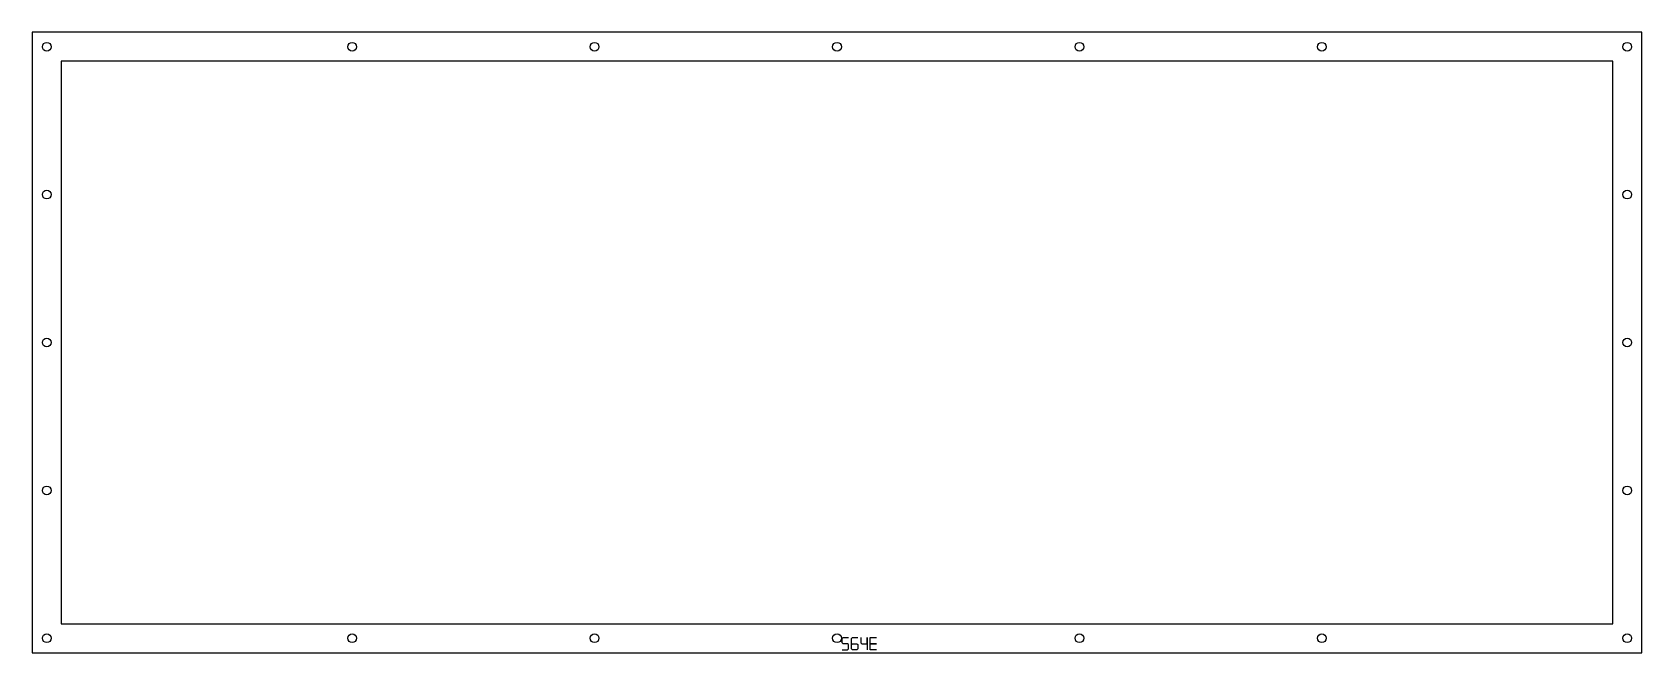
# Model space of a CAD drawing. Header units: millimetres. Extents: x -830 to 830, y -320 to 320.
import ezdxf

# ---------------------------------------------------------------- set-up
doc = ezdxf.new("R2010")
doc.units = ezdxf.units.MM

msp = doc.modelspace()

# ---------------------------------------------------------------- linework, layer by layer
at = {"color": 7, "linetype": 'Continuous', "lineweight": 25}
for p, q in [((830, 320), (-830, 320)), ((-830, 320), (-830, -320)), ((830, -320), (830, 320)), ((-800, 290), (-800, -290)), ((800, 290), (-800, 290)), ((800, -290), (800, 290)), ((-800, -290), (800, -290)), ((-830, -320), (830, -320))]:
    msp.add_line(p, q, dxfattribs=at)
for centre in [(-815, 305), (-500, 305), (-250, 305), (0, 305), (250, 305), (500, 305), (815, 305), (-815, 152.5), (815, 152.5), (-815, 0), (815, 0), (-815, -152.5), (815, -152.5), (-815, -305), (-500, -305), (-250, -305), (0, -305), (250, -305), (500, -305), (815, -305)]:
    msp.add_circle(centre, 4.5, dxfattribs=at)
at = {"layer": 'ENGRAVE'}
for p, q in [((5.4, -305.2), (6.3, -304.2)), ((5.4, -309.6), (5.4, -305.2)), ((6.3, -310.6), (5.4, -309.6)), ((6.3, -304.2), (11.8, -304.2)), ((10.8, -310.6), (6.3, -310.6)), ((11.8, -311.6), (10.8, -310.6)), ((11.8, -316), (11.8, -311.6)), ((15, -305.2), (15.9, -304.2)), ((15, -316), (15, -305.2)), ((15, -311.6), (15.9, -310.6)), ((15.9, -304.2), (21.4, -304.2)), ((15.9, -310.6), (20.4, -310.6)), ((20.4, -310.6), (21.4, -311.6)), ((21.4, -311.6), (21.4, -316)), ((24.6, -304.2), (24.6, -309.6)), ((24.6, -309.6), (25.5, -310.6)), ((25.5, -310.6), (31, -310.6)), ((31, -310.6), (31, -304.2)), ((31, -304.2), (31, -317)), ((34.2, -310.6), (34.2, -304.2)), ((34.2, -304.2), (40.6, -304.2)), ((34.2, -317), (34.2, -310.6)), ((34.2, -310.6), (40.6, -310.6)), ((40.6, -310.6), (34.2, -310.6)), ((5.4, -317), (10.8, -317)), ((10.8, -317), (11.8, -316)), ((15.9, -317), (15, -316)), ((20.4, -317), (15.9, -317)), ((21.4, -316), (20.4, -317)), ((40.6, -317), (34.2, -317))]:
    msp.add_line(p, q, dxfattribs=at)

doc.saveas('drawing.dxf')
